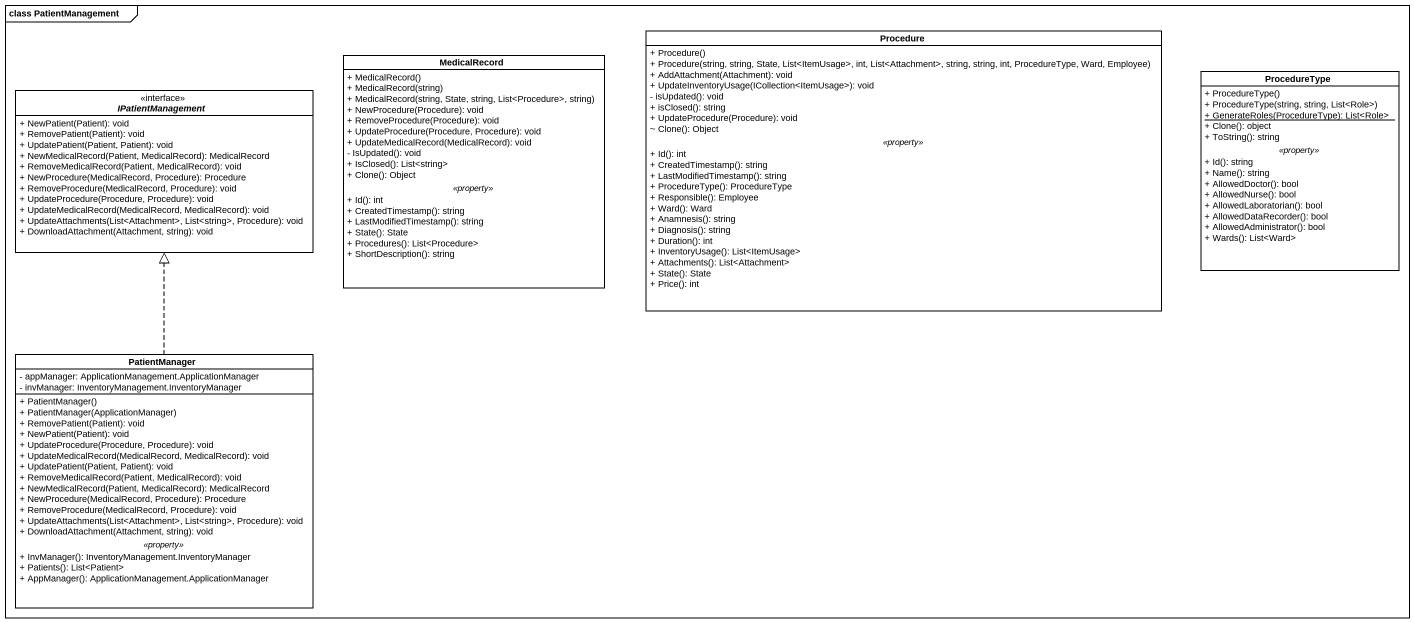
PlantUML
@startuml
mainframe class PatientManagement
hide circle
hide empty members
skinparam classAttributeIconSize 0
class MedicalRecord {
  + MedicalRecord()
  + MedicalRecord(string)
  + MedicalRecord(string, State, string, List<Procedure>, string)
  + NewProcedure(Procedure): void
  + RemoveProcedure(Procedure): void
  + UpdateProcedure(Procedure, Procedure): void
  + UpdateMedicalRecord(MedicalRecord): void
  - IsUpdated(): void
  + IsClosed(): List<string>
  + Clone(): Object
  .. <<property>> ..
  + Id(): int
  + CreatedTimestamp(): string
  + LastModifiedTimestamp(): string
  + State(): State
  + Procedures(): List<Procedure>
  + ShortDescription(): string
}
class Procedure {
  + Procedure()
  + Procedure(string, string, State, List<ItemUsage>, int, List<Attachment>, string, string, int, ProcedureType, Ward, Employee)
  + AddAttachment(Attachment): void
  + UpdateInventoryUsage(ICollection<ItemUsage>): void
  - isUpdated(): void
  + isClosed(): string
  + UpdateProcedure(Procedure): void
  ~ Clone(): Object
  .. <<property>> ..
  + Id(): int
  + CreatedTimestamp(): string
  + LastModifiedTimestamp(): string
  + ProcedureType(): ProcedureType
  + Responsible(): Employee
  + Ward(): Ward
  + Anamnesis(): string
  + Diagnosis(): string
  + Duration(): int
  + InventoryUsage(): List<ItemUsage>
  + Attachments(): List<Attachment>
  + State(): State
  + Price(): int
}
interface IPatientManagement {
  + NewPatient(Patient): void
  + RemovePatient(Patient): void
  + UpdatePatient(Patient, Patient): void
  + NewMedicalRecord(Patient, MedicalRecord): MedicalRecord
  + RemoveMedicalRecord(Patient, MedicalRecord): void
  + NewProcedure(MedicalRecord, Procedure): Procedure
  + RemoveProcedure(MedicalRecord, Procedure): void
  + UpdateProcedure(Procedure, Procedure): void
  + UpdateMedicalRecord(MedicalRecord, MedicalRecord): void
  + UpdateAttachments(List<Attachment>, List<string>, Procedure): void
  + DownloadAttachment(Attachment, string): void
}
class ProcedureType {
  + ProcedureType()
  + ProcedureType(string, string, List<Role>)
  {static} + GenerateRoles(ProcedureType): List<Role>
  + Clone(): object
  + ToString(): string
  .. <<property>> ..
  + Id(): string
  + Name(): string
  + AllowedDoctor(): bool
  + AllowedNurse(): bool
  + AllowedLaboratorian(): bool
  + AllowedDataRecorder(): bool
  + AllowedAdministrator(): bool
  + Wards(): List<Ward>
}
class PatientManager {
  - appManager: ApplicationManagement.ApplicationManager
  - invManager: InventoryManagement.InventoryManager
  --
  + PatientManager()
  + PatientManager(ApplicationManager)
  + RemovePatient(Patient): void
  + NewPatient(Patient): void
  + UpdateProcedure(Procedure, Procedure): void
  + UpdateMedicalRecord(MedicalRecord, MedicalRecord): void
  + UpdatePatient(Patient, Patient): void
  + RemoveMedicalRecord(Patient, MedicalRecord): void
  + NewMedicalRecord(Patient, MedicalRecord): MedicalRecord
  + NewProcedure(MedicalRecord, Procedure): Procedure
  + RemoveProcedure(MedicalRecord, Procedure): void
  + UpdateAttachments(List<Attachment>, List<string>, Procedure): void
  + DownloadAttachment(Attachment, string): void
  .. <<property>> ..
  + InvManager(): InventoryManagement.InventoryManager
  + Patients(): List<Patient>
  + AppManager(): ApplicationManagement.ApplicationManager
}
PatientManager .up.|> IPatientManagement
@enduml
